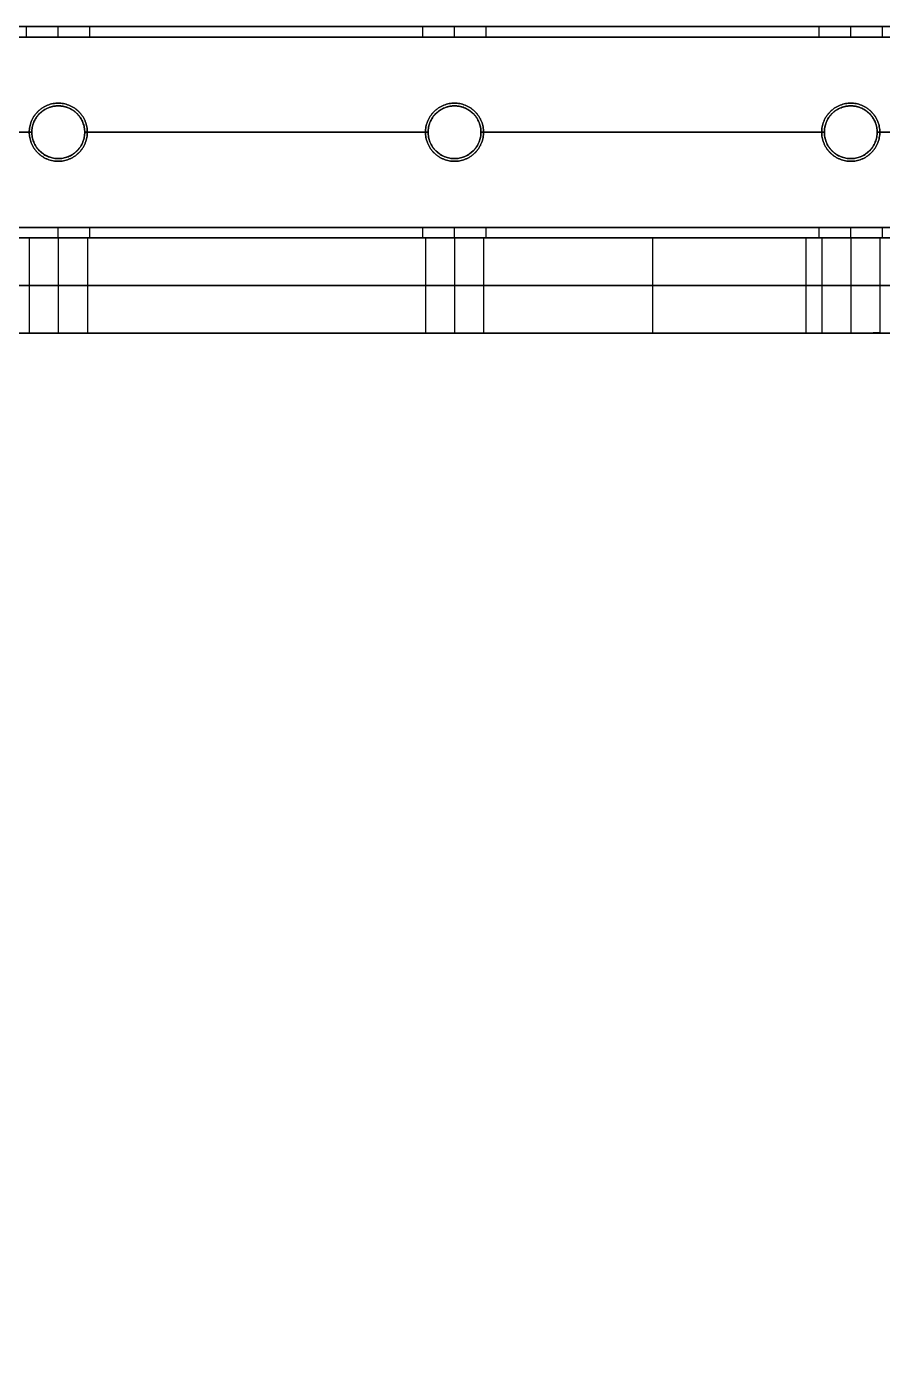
# Model space of a CAD drawing. Header units: millimetres. Extents: x -6529 to 809, y -8611 to 207.
# Drawn here: x 482.5 to 644.5, y -44.1 to 207.4 of the extents above; entities that cross this region are included whole.
import ezdxf

# ---------------------------------------------------------------- set-up
doc = ezdxf.new("R2010")
doc.units = ezdxf.units.MM
doc.header["$MEASUREMENT"] = 0
doc.layers.add('platen', color=7, linetype='Continuous', true_color=0x007f00)
doc.layers.add('staal', color=5, linetype='Continuous', true_color=0x0000ff)

# ---------------------------------------------------------------- blocks, each defined once
blk = doc.blocks.new('plaat base')
at = {"layer": 'platen'}
for p, q in [((995.5, 43.5), (995.5, 43.5, 18)), ((1070.5, 43.5), (1070.5, 43.5, 18)), ((1145.5, 43.5), (1145.5, 43.5, 18)), ((990, 38), (990, 38, 18)), ((1001, 38), (1001, 38, 18)), ((1065, 38), (1065, 38, 18)), ((1076, 38), (1076, 38, 18)), ((1140, 38), (1140, 38, 18)), ((1151, 38), (1151, 38, 18)), ((995.5, 32.5), (995.5, 32.5, 18)), ((1070.5, 32.5), (1070.5, 32.5, 18)), ((1145.5, 32.5), (1145.5, 32.5, 18))]:
    blk.add_line(p, q, dxfattribs=at)
for points in [[(1258, 58), (1108, 58), (958, 58)], [(1258, 58, 18), (1108, 58, 18), (958, 58, 18)], [(1258, 58, 9), (1108, 58, 9), (958, 58, 9)], [(1108, 58), (1108, 58, 9), (1108, 58, 18)]]:
    blk.add_open_spline(points, degree=2, dxfattribs=at)
for points in [[(995.5, 43.5), (1001, 43.5), (1001, 38), (1001, 32.5), (995.5, 32.5), (990, 32.5), (990, 38), (990, 43.5), (995.5, 43.5)], [(995.5, 43.5, 18), (1001, 43.5, 18), (1001, 38, 18), (1001, 32.5, 18), (995.5, 32.5, 18), (990, 32.5, 18), (990, 38, 18), (990, 43.5, 18), (995.5, 43.5, 18)], [(1070.5, 43.5), (1076, 43.5), (1076, 38), (1076, 32.5), (1070.5, 32.5), (1065, 32.5), (1065, 38), (1065, 43.5), (1070.5, 43.5)], [(1070.5, 43.5, 18), (1076, 43.5, 18), (1076, 38, 18), (1076, 32.5, 18), (1070.5, 32.5, 18), (1065, 32.5, 18), (1065, 38, 18), (1065, 43.5, 18), (1070.5, 43.5, 18)], [(1145.5, 43.5), (1151, 43.5), (1151, 38), (1151, 32.5), (1145.5, 32.5), (1140, 32.5), (1140, 38), (1140, 43.5), (1145.5, 43.5)], [(1145.5, 43.5, 18), (1151, 43.5, 18), (1151, 38, 18), (1151, 32.5, 18), (1145.5, 32.5, 18), (1140, 32.5, 18), (1140, 38, 18), (1140, 43.5, 18), (1145.5, 43.5, 18)]]:
    blk.add_rational_spline(points, [1, 0.707106781187, 1, 0.707106781187, 1, 0.707106781187, 1, 0.707106781187, 1], degree=2, knots=[-31.415927, -31.415927, -31.415927, -23.561945, -23.561945, -15.707963, -15.707963, -7.853982, -7.853982, 0, 0, 0], dxfattribs=at)
blk = doc.blocks.new('top plaat')
at = {"layer": 'platen'}
for p, q in [((995.5, 25.5), (995.5, 25.5, 18)), ((1070.5, 25.5), (1070.5, 25.5, 18)), ((1145.5, 25.5), (1145.5, 25.5, 18)), ((990, 20), (990, 20, 18)), ((1001, 20), (1001, 20, 18)), ((1065, 20), (1065, 20, 18)), ((1076, 20), (1076, 20, 18)), ((1140, 20), (1140, 20, 18)), ((1151, 20), (1151, 20, 18)), ((995.5, 14.5), (995.5, 14.5, 18)), ((1070.5, 14.5), (1070.5, 14.5, 18)), ((1145.5, 14.5), (1145.5, 14.5, 18))]:
    blk.add_line(p, q, dxfattribs=at)
for points in [[(1276, 40), (967, 40), (658, 40)], [(1276, 40, 18), (967, 40, 18), (658, 40, 18)], [(1276, 40, 9), (967, 40, 9), (658, 40, 9)]]:
    blk.add_open_spline(points, degree=2, dxfattribs=at)
for points, knots in [([(995.5, 25.5), (1001, 25.5), (1001, 20), (1001, 14.5), (995.5, 14.5), (990, 14.5), (990, 20), (990, 25.5), (995.5, 25.5)], [-31.415927, -31.415927, -31.415927, -23.561945, -23.561945, -15.707963, -15.707963, -7.853982, -7.853982, 0, 0, 0]), ([(995.5, 25.5, 18), (1001, 25.5, 18), (1001, 20, 18), (1001, 14.5, 18), (995.5, 14.5, 18), (990, 14.5, 18), (990, 20, 18), (990, 25.5, 18), (995.5, 25.5, 18)], [-31.415927, -31.415927, -31.415927, -23.561945, -23.561945, -15.707963, -15.707963, -7.853982, -7.853982, 0, 0, 0]), ([(995.5, 25.5, 9), (990, 25.5, 9), (990, 20, 9), (990, 14.5, 9), (995.5, 14.5, 9), (1001, 14.5, 9), (1001, 20, 9), (1001, 25.5, 9), (995.5, 25.5, 9)], [0, 0, 0, 7.853982, 7.853982, 15.707963, 15.707963, 23.561945, 23.561945, 31.415927, 31.415927, 31.415927]), ([(1070.5, 25.5), (1076, 25.5), (1076, 20), (1076, 14.5), (1070.5, 14.5), (1065, 14.5), (1065, 20), (1065, 25.5), (1070.5, 25.5)], [-31.415927, -31.415927, -31.415927, -23.561945, -23.561945, -15.707963, -15.707963, -7.853982, -7.853982, 0, 0, 0]), ([(1070.5, 25.5, 18), (1076, 25.5, 18), (1076, 20, 18), (1076, 14.5, 18), (1070.5, 14.5, 18), (1065, 14.5, 18), (1065, 20, 18), (1065, 25.5, 18), (1070.5, 25.5, 18)], [-31.415927, -31.415927, -31.415927, -23.561945, -23.561945, -15.707963, -15.707963, -7.853982, -7.853982, 0, 0, 0]), ([(1070.5, 25.5, 9), (1065, 25.5, 9), (1065, 20, 9), (1065, 14.5, 9), (1070.5, 14.5, 9), (1076, 14.5, 9), (1076, 20, 9), (1076, 25.5, 9), (1070.5, 25.5, 9)], [0, 0, 0, 7.853982, 7.853982, 15.707963, 15.707963, 23.561945, 23.561945, 31.415927, 31.415927, 31.415927]), ([(1145.5, 25.5), (1151, 25.5), (1151, 20), (1151, 14.5), (1145.5, 14.5), (1140, 14.5), (1140, 20), (1140, 25.5), (1145.5, 25.5)], [-31.415927, -31.415927, -31.415927, -23.561945, -23.561945, -15.707963, -15.707963, -7.853982, -7.853982, 0, 0, 0]), ([(1145.5, 25.5, 18), (1151, 25.5, 18), (1151, 20, 18), (1151, 14.5, 18), (1145.5, 14.5, 18), (1140, 14.5, 18), (1140, 20, 18), (1140, 25.5, 18), (1145.5, 25.5, 18)], [-31.415927, -31.415927, -31.415927, -23.561945, -23.561945, -15.707963, -15.707963, -7.853982, -7.853982, 0, 0, 0]), ([(1145.5, 25.5, 9), (1140, 25.5, 9), (1140, 20, 9), (1140, 14.5, 9), (1145.5, 14.5, 9), (1151, 14.5, 9), (1151, 20, 9), (1151, 25.5, 9), (1145.5, 25.5, 9)], [0, 0, 0, 7.853982, 7.853982, 15.707963, 15.707963, 23.561945, 23.561945, 31.415927, 31.415927, 31.415927])]:
    blk.add_rational_spline(points, [1, 0.707106781187, 1, 0.707106781187, 1, 0.707106781187, 1, 0.707106781187, 1], degree=2, knots=knots, dxfattribs=at)
blk = doc.blocks.new('plaat laag')
at = {"layer": 'platen'}
for p, q in [((-0.55, -165, 638), (17.45, -165.06, 638)), ((-0.56, -170.5, 643.5), (17.44, -170.56, 643.5)), ((-0.56, -170.5, 632.5), (17.44, -170.56, 632.5)), ((-0.58, -176, 638), (17.42, -176.06, 638)), ((-0.79, -240, 638), (17.21, -240.06, 638)), ((-0.81, -245.5, 643.5), (17.19, -245.56, 643.5)), ((-0.81, -245.5, 632.5), (17.19, -245.56, 632.5)), ((-0.83, -251, 638), (17.17, -251.06, 638)), ((-1.04, -315, 638), (16.96, -315.06, 638)), ((-1.06, -320.5, 643.5), (16.94, -320.56, 643.5)), ((-1.06, -320.5, 632.5), (16.94, -320.56, 632.5)), ((-1.08, -326, 638), (16.92, -326.06, 638))]:
    blk.add_line(p, q, dxfattribs=at)
for points in [[(-1.18, -358), (-0.59, -179), (0, 0)], [(7.82, -358.03), (8.41, -179.03), (9, -0.03)], [(16.82, -358.06), (17.41, -179.06), (18, -0.06)], [(-0.19, -58, 300), (-2.18, -658, 300), (-4.16, -1257.99, 300)], [(-0.19, -58, 658), (-0.69, -208, 658), (-1.18, -358, 658)], [(8.81, -58.03, 658), (8.31, -208.03, 658), (7.82, -358.03, 658)], [(17.81, -58.06, 300), (15.82, -658.06, 300), (13.84, -1258.05, 300)], [(17.81, -58.06, 658), (17.31, -208.06, 658), (16.82, -358.06, 658)], [(-0.59, -179), (8.41, -179.03), (17.41, -179.06)], [(-0.69, -208, 658), (8.31, -208.03, 658), (17.31, -208.06, 658)]]:
    blk.add_open_spline(points, degree=2, dxfattribs=at)
for points in [[(-0.56, -170.5, 643.5), (-0.55, -165, 643.5), (-0.55, -165, 638), (-0.55, -165, 632.5), (-0.56, -170.5, 632.5), (-0.58, -176, 632.5), (-0.58, -176, 638), (-0.58, -176, 643.5), (-0.56, -170.5, 643.5)], [(17.44, -170.56, 643.5), (17.45, -165.06, 643.5), (17.45, -165.06, 638), (17.45, -165.06, 632.5), (17.44, -170.56, 632.5), (17.42, -176.06, 632.5), (17.42, -176.06, 638), (17.42, -176.06, 643.5), (17.44, -170.56, 643.5)], [(-0.81, -245.5, 643.5), (-0.79, -240, 643.5), (-0.79, -240, 638), (-0.79, -240, 632.5), (-0.81, -245.5, 632.5), (-0.83, -251, 632.5), (-0.83, -251, 638), (-0.83, -251, 643.5), (-0.81, -245.5, 643.5)], [(17.19, -245.56, 643.5), (17.21, -240.06, 643.5), (17.21, -240.06, 638), (17.21, -240.06, 632.5), (17.19, -245.56, 632.5), (17.17, -251.06, 632.5), (17.17, -251.06, 638), (17.17, -251.06, 643.5), (17.19, -245.56, 643.5)], [(-1.06, -320.5, 643.5), (-1.04, -315, 643.5), (-1.04, -315, 638), (-1.04, -315, 632.5), (-1.06, -320.5, 632.5), (-1.08, -326, 632.5), (-1.08, -326, 638), (-1.08, -326, 643.5), (-1.06, -320.5, 643.5)], [(16.94, -320.56, 643.5), (16.96, -315.06, 643.5), (16.96, -315.06, 638), (16.96, -315.06, 632.5), (16.94, -320.56, 632.5), (16.92, -326.06, 632.5), (16.92, -326.06, 638), (16.92, -326.06, 643.5), (16.94, -320.56, 643.5)]]:
    blk.add_rational_spline(points, [1, 0.707106781187, 1, 0.707106781187, 1, 0.707106781187, 1, 0.707106781187, 1], degree=2, knots=[-31.415927, -31.415927, -31.415927, -23.561945, -23.561945, -15.707963, -15.707963, -7.853982, -7.853982, 0, 0, 0], dxfattribs=at)

msp = doc.modelspace()

# ---------------------------------------------------------------- linework, layer by layer
at = {"layer": 'staal'}
for p, q in [((482.53, 205.37, 696), (482.53, 207.37, 696)), ((488.53, 205.37, 26), (488.53, 207.37, 26)), ((488.53, 205.37, 14), (488.53, 207.37, 14)), ((488.53, 205.37, 702), (488.53, 207.37, 702)), ((488.53, 205.37, 690), (488.53, 207.37, 690)), ((494.53, 205.37, 20), (494.53, 207.37, 20)), ((494.53, 205.37, 696), (494.53, 207.37, 696)), ((557.53, 205.37, 20), (557.53, 207.37, 20)), ((557.53, 205.37, 696), (557.53, 207.37, 696)), ((563.53, 205.37, 26), (563.53, 207.37, 26)), ((563.53, 205.37, 14), (563.53, 207.37, 14)), ((563.53, 205.37, 702), (563.53, 207.37, 702)), ((563.53, 205.37, 690), (563.53, 207.37, 690)), ((569.53, 205.37, 20), (569.53, 207.37, 20)), ((569.53, 205.37, 696), (569.53, 207.37, 696)), ((632.53, 205.37, 20), (632.53, 207.37, 20)), ((632.53, 205.37, 696), (632.53, 207.37, 696)), ((638.53, 205.37, 26), (638.53, 207.37, 26)), ((638.53, 205.37, 14), (638.53, 207.37, 14)), ((638.53, 205.37, 702), (638.53, 207.37, 702)), ((638.53, 205.37, 690), (638.53, 207.37, 690)), ((644.53, 205.37, 20), (644.53, 207.37, 20)), ((644.53, 205.37, 696), (644.53, 207.37, 696)), ((488.53, 192.37, 38), (488.53, 192.37, 40)), ((488.53, 192.37), (488.53, 192.37, 2)), ((488.53, 192.37, 714), (488.53, 192.37, 716)), ((488.53, 192.37, 676), (488.53, 192.37, 678)), ((563.53, 192.37, 38), (563.53, 192.37, 40)), ((563.53, 192.37), (563.53, 192.37, 2)), ((563.53, 192.37, 714), (563.53, 192.37, 716)), ((563.53, 192.37, 676), (563.53, 192.37, 678)), ((638.53, 192.37, 38), (638.53, 192.37, 40)), ((638.53, 192.37), (638.53, 192.37, 2)), ((638.53, 192.37, 714), (638.53, 192.37, 716)), ((638.53, 192.37, 676), (638.53, 192.37, 678)), ((483.53, 187.37, 38), (483.53, 187.37, 40)), ((483.53, 187.37), (483.53, 187.37, 2)), ((483.53, 187.37, 714), (483.53, 187.37, 716)), ((483.53, 187.37, 676), (483.53, 187.37, 678)), ((493.53, 187.37, 38), (493.53, 187.37, 40)), ((493.53, 187.37), (493.53, 187.37, 2)), ((493.53, 187.37, 714), (493.53, 187.37, 716)), ((493.53, 187.37, 676), (493.53, 187.37, 678)), ((558.53, 187.37, 38), (558.53, 187.37, 40)), ((558.53, 187.37), (558.53, 187.37, 2)), ((558.53, 187.37, 714), (558.53, 187.37, 716)), ((558.53, 187.37, 676), (558.53, 187.37, 678)), ((568.53, 187.37, 38), (568.53, 187.37, 40)), ((568.53, 187.37), (568.53, 187.37, 2)), ((568.53, 187.37, 714), (568.53, 187.37, 716)), ((568.53, 187.37, 676), (568.53, 187.37, 678)), ((633.53, 187.37, 38), (633.53, 187.37, 40)), ((633.53, 187.37), (633.53, 187.37, 2)), ((633.53, 187.37, 714), (633.53, 187.37, 716)), ((633.53, 187.37, 676), (633.53, 187.37, 678)), ((643.53, 187.37, 38), (643.53, 187.37, 40)), ((643.53, 187.37), (643.53, 187.37, 2)), ((643.53, 187.37, 714), (643.53, 187.37, 716)), ((643.53, 187.37, 676), (643.53, 187.37, 678)), ((488.53, 182.37), (488.53, 182.37, 2)), ((488.53, 182.37, 38), (488.53, 182.37, 40)), ((488.53, 182.37, 676), (488.53, 182.37, 678)), ((488.53, 182.37, 714), (488.53, 182.37, 716)), ((563.53, 182.37), (563.53, 182.37, 2)), ((563.53, 182.37, 38), (563.53, 182.37, 40)), ((563.53, 182.37, 676), (563.53, 182.37, 678)), ((563.53, 182.37, 714), (563.53, 182.37, 716)), ((638.53, 182.37), (638.53, 182.37, 2)), ((638.53, 182.37, 38), (638.53, 182.37, 40)), ((638.53, 182.37, 676), (638.53, 182.37, 678)), ((638.53, 182.37, 714), (638.53, 182.37, 716)), ((488.53, 167.37, 26), (488.53, 169.37, 26)), ((488.53, 167.37, 14), (488.53, 169.37, 14)), ((488.53, 167.37, 702), (488.53, 169.37, 702)), ((488.53, 167.37, 690), (488.53, 169.37, 690)), ((494.53, 167.37, 20), (494.53, 169.37, 20)), ((494.53, 167.37, 696), (494.53, 169.37, 696)), ((557.53, 167.37, 20), (557.53, 169.37, 20)), ((557.53, 167.37, 696), (557.53, 169.37, 696)), ((563.53, 167.37, 26), (563.53, 169.37, 26)), ((563.53, 167.37, 14), (563.53, 169.37, 14)), ((563.53, 167.37, 702), (563.53, 169.37, 702)), ((563.53, 167.37, 690), (563.53, 169.37, 690)), ((569.53, 167.37, 20), (569.53, 169.37, 20)), ((569.53, 167.37, 696), (569.53, 169.37, 696)), ((632.53, 167.37, 20), (632.53, 169.37, 20)), ((632.53, 167.37, 696), (632.53, 169.37, 696)), ((638.53, 167.37, 26), (638.53, 169.37, 26)), ((638.53, 167.37, 14), (638.53, 169.37, 14)), ((638.53, 167.37, 702), (638.53, 169.37, 702)), ((638.53, 167.37, 690), (638.53, 169.37, 690)), ((644.53, 167.37, 20), (644.53, 169.37, 20)), ((644.53, 167.37, 696), (644.53, 169.37, 696))]:
    msp.add_line(p, q, dxfattribs=at)
for points in [[(-506.97, 207.37), (809.03, 207.37), (809.03, -1108.63), (-506.97, -1108.63)], [(-466.97, 167.37), (769.03, 167.37), (769.03, -1068.63), (-466.97, -1068.63)]]:
    msp.add_lwpolyline(points, close=True, dxfattribs=at)
for centre in [(488.53, 187.37), (488.53, 187.37, 39), (488.53, 187.37, 1), (488.53, 187.37, 676), (488.53, 187.37, 715), (488.53, 187.37, 677), (563.53, 187.37), (563.53, 187.37, 39), (563.53, 187.37, 1), (563.53, 187.37, 676), (563.53, 187.37, 715), (563.53, 187.37, 677), (638.53, 187.37), (638.53, 187.37, 39), (638.53, 187.37, 1), (638.53, 187.37, 676), (638.53, 187.37, 715), (638.53, 187.37, 677)]:
    msp.add_circle(centre, 5, dxfattribs=at)
for points in [[(809.03, 207.37), (151.03, 207.37), (-506.97, 207.37)], [(809.03, 207.37, 40), (151.03, 207.37, 40), (-506.97, 207.37, 40)], [(-506.97, 207.37, 676), (151.03, 207.37, 676), (809.03, 207.37, 676)], [(-506.97, 207.37, 716), (151.03, 207.37, 716), (809.03, 207.37, 716)], [(419.53, 207.37, 696), (451.03, 207.37, 696), (482.53, 207.37, 696)], [(557.53, 207.37, 20), (526.03, 207.37, 20), (494.53, 207.37, 20)], [(494.53, 207.37, 696), (526.03, 207.37, 696), (557.53, 207.37, 696)], [(632.53, 207.37, 20), (601.03, 207.37, 20), (569.53, 207.37, 20)], [(569.53, 207.37, 696), (601.03, 207.37, 696), (632.53, 207.37, 696)], [(707.53, 207.37, 20), (676.03, 207.37, 20), (644.53, 207.37, 20)], [(807.03, 205.37, 38), (151.03, 205.37, 38), (-504.97, 205.37, 38)], [(807.03, 205.37, 2), (151.03, 205.37, 2), (-504.97, 205.37, 2)], [(-504.97, 205.37, 714), (151.03, 205.37, 714), (807.03, 205.37, 714)], [(-504.97, 205.37, 678), (151.03, 205.37, 678), (807.03, 205.37, 678)], [(419.53, 205.37, 696), (451.03, 205.37, 696), (482.53, 205.37, 696)], [(557.53, 205.37, 20), (526.03, 205.37, 20), (494.53, 205.37, 20)], [(494.53, 205.37, 696), (526.03, 205.37, 696), (557.53, 205.37, 696)], [(632.53, 205.37, 20), (601.03, 205.37, 20), (569.53, 205.37, 20)], [(569.53, 205.37, 696), (601.03, 205.37, 696), (632.53, 205.37, 696)], [(707.53, 205.37, 20), (676.03, 205.37, 20), (644.53, 205.37, 20)], [(644.53, 205.37, 696), (676.03, 205.37, 696), (707.53, 205.37, 696)], [(483.53, 187.37, 40), (451.03, 187.37, 40), (418.53, 187.37, 40)], [(483.53, 187.37, 38), (451.03, 187.37, 38), (418.53, 187.37, 38)], [(483.53, 187.37, 2), (451.03, 187.37, 2), (418.53, 187.37, 2)], [(483.53, 187.37), (451.03, 187.37), (418.53, 187.37)], [(418.53, 187.37, 716), (451.03, 187.37, 716), (483.53, 187.37, 716)], [(418.53, 187.37, 714), (451.03, 187.37, 714), (483.53, 187.37, 714)], [(418.53, 187.37, 678), (451.03, 187.37, 678), (483.53, 187.37, 678)], [(418.53, 187.37, 676), (451.03, 187.37, 676), (483.53, 187.37, 676)], [(558.53, 187.37, 40), (526.03, 187.37, 40), (493.53, 187.37, 40)], [(558.53, 187.37, 38), (526.03, 187.37, 38), (493.53, 187.37, 38)], [(558.53, 187.37, 2), (526.03, 187.37, 2), (493.53, 187.37, 2)], [(558.53, 187.37), (526.03, 187.37), (493.53, 187.37)], [(493.53, 187.37, 716), (526.03, 187.37, 716), (558.53, 187.37, 716)], [(493.53, 187.37, 714), (526.03, 187.37, 714), (558.53, 187.37, 714)], [(493.53, 187.37, 678), (526.03, 187.37, 678), (558.53, 187.37, 678)], [(493.53, 187.37, 676), (526.03, 187.37, 676), (558.53, 187.37, 676)], [(633.53, 187.37, 40), (601.03, 187.37, 40), (568.53, 187.37, 40)], [(633.53, 187.37, 38), (601.03, 187.37, 38), (568.53, 187.37, 38)], [(633.53, 187.37, 2), (601.03, 187.37, 2), (568.53, 187.37, 2)], [(633.53, 187.37), (601.03, 187.37), (568.53, 187.37)], [(568.53, 187.37, 716), (601.03, 187.37, 716), (633.53, 187.37, 716)], [(568.53, 187.37, 714), (601.03, 187.37, 714), (633.53, 187.37, 714)], [(568.53, 187.37, 678), (601.03, 187.37, 678), (633.53, 187.37, 678)], [(568.53, 187.37, 676), (601.03, 187.37, 676), (633.53, 187.37, 676)], [(708.53, 187.37, 40), (676.03, 187.37, 40), (643.53, 187.37, 40)], [(708.53, 187.37, 38), (676.03, 187.37, 38), (643.53, 187.37, 38)], [(708.53, 187.37, 2), (676.03, 187.37, 2), (643.53, 187.37, 2)], [(708.53, 187.37), (676.03, 187.37), (643.53, 187.37)], [(643.53, 187.37, 716), (676.03, 187.37, 716), (708.53, 187.37, 716)], [(643.53, 187.37, 714), (676.03, 187.37, 714), (708.53, 187.37, 714)], [(643.53, 187.37, 678), (676.03, 187.37, 678), (708.53, 187.37, 678)], [(643.53, 187.37, 676), (676.03, 187.37, 676), (708.53, 187.37, 676)], [(771.03, 169.37, 38), (151.03, 169.37, 38), (-468.97, 169.37, 38)], [(771.03, 169.37, 2), (151.03, 169.37, 2), (-468.97, 169.37, 2)], [(-468.97, 169.37, 714), (151.03, 169.37, 714), (771.03, 169.37, 714)], [(-468.97, 169.37, 678), (151.03, 169.37, 678), (771.03, 169.37, 678)], [(557.53, 169.37, 20), (526.03, 169.37, 20), (494.53, 169.37, 20)], [(494.53, 169.37, 696), (526.03, 169.37, 696), (557.53, 169.37, 696)], [(632.53, 169.37, 20), (601.03, 169.37, 20), (569.53, 169.37, 20)], [(569.53, 169.37, 696), (601.03, 169.37, 696), (632.53, 169.37, 696)], [(707.53, 169.37, 20), (676.03, 169.37, 20), (644.53, 169.37, 20)], [(644.53, 169.37, 696), (676.03, 169.37, 696), (707.53, 169.37, 696)], [(769.03, 167.37), (151.03, 167.37), (-466.97, 167.37)], [(769.03, 167.37, 40), (151.03, 167.37, 40), (-466.97, 167.37, 40)], [(-466.97, 167.37, 676), (151.03, 167.37, 676), (769.03, 167.37, 676)], [(-466.97, 167.37, 716), (151.03, 167.37, 716), (769.03, 167.37, 716)], [(557.53, 167.37, 20), (526.03, 167.37, 20), (494.53, 167.37, 20)], [(494.53, 167.37, 696), (526.03, 167.37, 696), (557.53, 167.37, 696)], [(632.53, 167.37, 20), (601.03, 167.37, 20), (569.53, 167.37, 20)], [(569.53, 167.37, 696), (601.03, 167.37, 696), (632.53, 167.37, 696)], [(707.53, 167.37, 20), (676.03, 167.37, 20), (644.53, 167.37, 20)], [(644.53, 167.37, 696), (676.03, 167.37, 696), (707.53, 167.37, 696)]]:
    msp.add_open_spline(points, degree=2, dxfattribs=at)
for points, weights, knots in [([(488.53, 207.37, 26), (482.53, 207.37, 26), (482.53, 207.37, 20), (482.53, 207.37, 14), (488.53, 207.37, 14), (494.53, 207.37, 14), (494.53, 207.37, 20), (494.53, 207.37, 26), (488.53, 207.37, 26)], [1, 0.707106781187, 1, 0.707106781187, 1, 0.707106781187, 1, 0.707106781187, 1], [-31.415927, -31.415927, -31.415927, -23.561945, -23.561945, -15.707963, -15.707963, -7.853982, -7.853982, 0, 0, 0]), ([(488.53, 207.37, 702), (494.53, 207.37, 702), (494.53, 207.37, 696), (494.53, 207.37, 690), (488.53, 207.37, 690), (482.53, 207.37, 690), (482.53, 207.37, 696), (482.53, 207.37, 702), (488.53, 207.37, 702)], [0.999999860338, 0.707106851018, 1, 0.707106781187, 1, 0.707106781187, 1, 0.707106851018, 0.999999860338], [-31.415927, -31.415927, -31.415927, -23.561946, -23.561946, -15.707963, -15.707963, -7.853981, -7.853981, 0, 0, 0]), ([(563.53, 207.37, 26), (557.53, 207.37, 26), (557.53, 207.37, 20), (557.53, 207.37, 14), (563.53, 207.37, 14), (569.53, 207.37, 14), (569.53, 207.37, 20), (569.53, 207.37, 26), (563.53, 207.37, 26)], [1, 0.707106781187, 1, 0.707106781187, 1, 0.707106781187, 1, 0.707106781187, 1], [-31.415927, -31.415927, -31.415927, -23.561945, -23.561945, -15.707963, -15.707963, -7.853982, -7.853982, 0, 0, 0]), ([(563.53, 207.37, 702), (569.53, 207.37, 702), (569.53, 207.37, 696), (569.53, 207.37, 690), (563.53, 207.37, 690), (557.53, 207.37, 690), (557.53, 207.37, 696), (557.53, 207.37, 702), (563.53, 207.37, 702)], [1, 0.707106781187, 1, 0.707106781187, 1, 0.707106781187, 1, 0.707106781187, 1], [-31.415927, -31.415927, -31.415927, -23.561945, -23.561945, -15.707963, -15.707963, -7.853982, -7.853982, 0, 0, 0]), ([(638.53, 207.37, 26), (632.53, 207.37, 26), (632.53, 207.37, 20), (632.53, 207.37, 14), (638.53, 207.37, 14), (644.53, 207.37, 14), (644.53, 207.37, 20), (644.53, 207.37, 26), (638.53, 207.37, 26)], [0.999999860338, 0.707106851018, 1, 0.707106781187, 1, 0.707106781187, 1, 0.707106851018, 0.999999860338], [-31.415927, -31.415927, -31.415927, -23.561946, -23.561946, -15.707963, -15.707963, -7.853981, -7.853981, 0, 0, 0]), ([(638.53, 207.37, 702), (644.53, 207.37, 702), (644.53, 207.37, 696), (644.53, 207.37, 690), (638.53, 207.37, 690), (632.53, 207.37, 690), (632.53, 207.37, 696), (632.53, 207.37, 702), (638.53, 207.37, 702)], [0.999999860338, 0.707106851018, 1, 0.707106781187, 1, 0.707106781187, 1, 0.707106851018, 0.999999860338], [-31.415927, -31.415927, -31.415927, -23.561946, -23.561946, -15.707963, -15.707963, -7.853981, -7.853981, 0, 0, 0]), ([(488.53, 205.37, 26), (494.53, 205.37, 26), (494.53, 205.37, 20), (494.53, 205.37, 14), (488.53, 205.37, 14), (482.53, 205.37, 14), (482.53, 205.37, 20), (482.53, 205.37, 26), (488.53, 205.37, 26)], [1, 0.707106781187, 1, 0.707106781187, 1, 0.707106781187, 1, 0.707106781187, 1], [0, 0, 0, 7.853982, 7.853982, 15.707963, 15.707963, 23.561945, 23.561945, 31.415927, 31.415927, 31.415927]), ([(488.53, 205.37, 702), (482.53, 205.37, 702), (482.53, 205.37, 696), (482.53, 205.37, 690), (488.53, 205.37, 690), (494.53, 205.37, 690), (494.53, 205.37, 696), (494.53, 205.37, 702), (488.53, 205.37, 702)], [1, 0.707106781187, 1, 0.707106781187, 1, 0.707106781187, 1, 0.707106781187, 1], [0, 0, 0, 7.853982, 7.853982, 15.707963, 15.707963, 23.561945, 23.561945, 31.415927, 31.415927, 31.415927]), ([(563.53, 205.37, 26), (569.53, 205.37, 26), (569.53, 205.37, 20), (569.53, 205.37, 14), (563.53, 205.37, 14), (557.53, 205.37, 14), (557.53, 205.37, 20), (557.53, 205.37, 26), (563.53, 205.37, 26)], [1, 0.707106781187, 1, 0.707106781187, 1, 0.707106781187, 1, 0.707106781187, 1], [0, 0, 0, 7.853982, 7.853982, 15.707963, 15.707963, 23.561945, 23.561945, 31.415927, 31.415927, 31.415927]), ([(563.53, 205.37, 702), (557.53, 205.37, 702), (557.53, 205.37, 696), (557.53, 205.37, 690), (563.53, 205.37, 690), (569.53, 205.37, 690), (569.53, 205.37, 696), (569.53, 205.37, 702), (563.53, 205.37, 702)], [1, 0.707106781187, 1, 0.707106781187, 1, 0.707106781187, 1, 0.707106781187, 1], [0, 0, 0, 7.853982, 7.853982, 15.707963, 15.707963, 23.561945, 23.561945, 31.415927, 31.415927, 31.415927]), ([(638.53, 205.37, 26), (644.53, 205.37, 26), (644.53, 205.37, 20), (644.53, 205.37, 14), (638.53, 205.37, 14), (632.53, 205.37, 14), (632.53, 205.37, 20), (632.53, 205.37, 26), (638.53, 205.37, 26)], [1, 0.707106781187, 1, 0.707106781187, 1, 0.707106781187, 1, 0.707106781187, 1], [0, 0, 0, 7.853982, 7.853982, 15.707963, 15.707963, 23.561945, 23.561945, 31.415927, 31.415927, 31.415927]), ([(638.53, 205.37, 702), (632.53, 205.37, 702), (632.53, 205.37, 696), (632.53, 205.37, 690), (638.53, 205.37, 690), (644.53, 205.37, 690), (644.53, 205.37, 696), (644.53, 205.37, 702), (638.53, 205.37, 702)], [1, 0.707106781187, 1, 0.707106781187, 1, 0.707106781187, 1, 0.707106781187, 1], [0, 0, 0, 7.853982, 7.853982, 15.707963, 15.707963, 23.561945, 23.561945, 31.415927, 31.415927, 31.415927]), ([(488.53, 182.37, 40), (483.53, 182.37, 40), (483.53, 187.37, 40), (483.53, 192.37, 40), (488.53, 192.37, 40), (493.53, 192.37, 40), (493.53, 187.37, 40), (493.53, 182.37, 40), (488.53, 182.37, 40)], [1, 0.707106781187, 1, 0.707106781187, 1, 0.707106781187, 1, 0.707106781187, 1], [-31.415927, -31.415927, -31.415927, -23.561945, -23.561945, -15.707963, -15.707963, -7.853982, -7.853982, 0, 0, 0]), ([(488.53, 182.37, 38), (493.53, 182.37, 38), (493.53, 187.37, 38), (493.53, 192.37, 38), (488.53, 192.37, 38), (483.53, 192.37, 38), (483.53, 187.37, 38), (483.53, 182.37, 38), (488.53, 182.37, 38)], [1, 0.707106781187, 1, 0.707106781187, 1, 0.707106781187, 1, 0.707106781187, 1], [0, 0, 0, 7.853982, 7.853982, 15.707963, 15.707963, 23.561945, 23.561945, 31.415927, 31.415927, 31.415927]), ([(488.53, 182.37, 2), (483.53, 182.37, 2), (483.53, 187.37, 2), (483.53, 192.37, 2), (488.53, 192.37, 2), (493.53, 192.37, 2), (493.53, 187.37, 2), (493.53, 182.37, 2), (488.53, 182.37, 2)], [1, 0.707106781187, 1, 0.707106781187, 1, 0.707106781187, 1, 0.707106781187, 1], [-31.415927, -31.415927, -31.415927, -23.561945, -23.561945, -15.707963, -15.707963, -7.853982, -7.853982, 0, 0, 0]), ([(488.53, 182.37, 716), (493.53, 182.37, 716), (493.53, 187.37, 716), (493.53, 192.37, 716), (488.53, 192.37, 716), (483.53, 192.37, 716), (483.53, 187.37, 716), (483.53, 182.37, 716), (488.53, 182.37, 716)], [1, 0.707106781187, 1, 0.707106781187, 1, 0.707106781187, 1, 0.707106781187, 1], [-31.415927, -31.415927, -31.415927, -23.561945, -23.561945, -15.707963, -15.707963, -7.853982, -7.853982, 0, 0, 0]), ([(488.53, 182.37, 714), (483.53, 182.37, 714), (483.53, 187.37, 714), (483.53, 192.37, 714), (488.53, 192.37, 714), (493.53, 192.37, 714), (493.53, 187.37, 714), (493.53, 182.37, 714), (488.53, 182.37, 714)], [1, 0.707106781187, 1, 0.707106781187, 1, 0.707106781187, 1, 0.707106781187, 1], [0, 0, 0, 7.853982, 7.853982, 15.707963, 15.707963, 23.561945, 23.561945, 31.415927, 31.415927, 31.415927]), ([(488.53, 182.37, 678), (493.53, 182.37, 678), (493.53, 187.37, 678), (493.53, 192.37, 678), (488.53, 192.37, 678), (483.53, 192.37, 678), (483.53, 187.37, 678), (483.53, 182.37, 678), (488.53, 182.37, 678)], [1, 0.707106781187, 1, 0.707106781187, 1, 0.707106781187, 1, 0.707106781187, 1], [-31.415927, -31.415927, -31.415927, -23.561945, -23.561945, -15.707963, -15.707963, -7.853982, -7.853982, 0, 0, 0]), ([(563.53, 182.37, 40), (558.53, 182.37, 40), (558.53, 187.37, 40), (558.53, 192.37, 40), (563.53, 192.37, 40), (568.53, 192.37, 40), (568.53, 187.37, 40), (568.53, 182.37, 40), (563.53, 182.37, 40)], [1, 0.707106781187, 1, 0.707106781187, 1, 0.707106781187, 1, 0.707106781187, 1], [-31.415927, -31.415927, -31.415927, -23.561945, -23.561945, -15.707963, -15.707963, -7.853982, -7.853982, 0, 0, 0]), ([(563.53, 182.37, 38), (568.53, 182.37, 38), (568.53, 187.37, 38), (568.53, 192.37, 38), (563.53, 192.37, 38), (558.53, 192.37, 38), (558.53, 187.37, 38), (558.53, 182.37, 38), (563.53, 182.37, 38)], [1, 0.707106781187, 1, 0.707106781187, 1, 0.707106781187, 1, 0.707106781187, 1], [0, 0, 0, 7.853982, 7.853982, 15.707963, 15.707963, 23.561945, 23.561945, 31.415927, 31.415927, 31.415927]), ([(563.53, 182.37, 2), (558.53, 182.37, 2), (558.53, 187.37, 2), (558.53, 192.37, 2), (563.53, 192.37, 2), (568.53, 192.37, 2), (568.53, 187.37, 2), (568.53, 182.37, 2), (563.53, 182.37, 2)], [1, 0.707106781187, 1, 0.707106781187, 1, 0.707106781187, 1, 0.707106781187, 1], [-31.415927, -31.415927, -31.415927, -23.561945, -23.561945, -15.707963, -15.707963, -7.853982, -7.853982, 0, 0, 0]), ([(563.53, 182.37, 716), (568.53, 182.37, 716), (568.53, 187.37, 716), (568.53, 192.37, 716), (563.53, 192.37, 716), (558.53, 192.37, 716), (558.53, 187.37, 716), (558.53, 182.37, 716), (563.53, 182.37, 716)], [1, 0.707106781187, 1, 0.707106781187, 1, 0.707106781187, 1, 0.707106781187, 1], [-31.415927, -31.415927, -31.415927, -23.561945, -23.561945, -15.707963, -15.707963, -7.853982, -7.853982, 0, 0, 0]), ([(563.53, 182.37, 714), (558.53, 182.37, 714), (558.53, 187.37, 714), (558.53, 192.37, 714), (563.53, 192.37, 714), (568.53, 192.37, 714), (568.53, 187.37, 714), (568.53, 182.37, 714), (563.53, 182.37, 714)], [1, 0.707106781187, 1, 0.707106781187, 1, 0.707106781187, 1, 0.707106781187, 1], [0, 0, 0, 7.853982, 7.853982, 15.707963, 15.707963, 23.561945, 23.561945, 31.415927, 31.415927, 31.415927]), ([(563.53, 182.37, 678), (568.53, 182.37, 678), (568.53, 187.37, 678), (568.53, 192.37, 678), (563.53, 192.37, 678), (558.53, 192.37, 678), (558.53, 187.37, 678), (558.53, 182.37, 678), (563.53, 182.37, 678)], [1, 0.707106781187, 1, 0.707106781187, 1, 0.707106781187, 1, 0.707106781187, 1], [-31.415927, -31.415927, -31.415927, -23.561945, -23.561945, -15.707963, -15.707963, -7.853982, -7.853982, 0, 0, 0]), ([(638.53, 182.37, 40), (633.53, 182.37, 40), (633.53, 187.37, 40), (633.53, 192.37, 40), (638.53, 192.37, 40), (643.53, 192.37, 40), (643.53, 187.37, 40), (643.53, 182.37, 40), (638.53, 182.37, 40)], [1, 0.707106781187, 1, 0.707106781187, 1, 0.707106781187, 1, 0.707106781187, 1], [-31.415927, -31.415927, -31.415927, -23.561945, -23.561945, -15.707963, -15.707963, -7.853982, -7.853982, 0, 0, 0]), ([(638.53, 182.37, 38), (643.53, 182.37, 38), (643.53, 187.37, 38), (643.53, 192.37, 38), (638.53, 192.37, 38), (633.53, 192.37, 38), (633.53, 187.37, 38), (633.53, 182.37, 38), (638.53, 182.37, 38)], [1, 0.707106781187, 1, 0.707106781187, 1, 0.707106781187, 1, 0.707106781187, 1], [0, 0, 0, 7.853982, 7.853982, 15.707963, 15.707963, 23.561945, 23.561945, 31.415927, 31.415927, 31.415927]), ([(638.53, 182.37, 2), (633.53, 182.37, 2), (633.53, 187.37, 2), (633.53, 192.37, 2), (638.53, 192.37, 2), (643.53, 192.37, 2), (643.53, 187.37, 2), (643.53, 182.37, 2), (638.53, 182.37, 2)], [1, 0.707106781187, 1, 0.707106781187, 1, 0.707106781187, 1, 0.707106781187, 1], [-31.415927, -31.415927, -31.415927, -23.561945, -23.561945, -15.707963, -15.707963, -7.853982, -7.853982, 0, 0, 0]), ([(638.53, 182.37, 716), (643.53, 182.37, 716), (643.53, 187.37, 716), (643.53, 192.37, 716), (638.53, 192.37, 716), (633.53, 192.37, 716), (633.53, 187.37, 716), (633.53, 182.37, 716), (638.53, 182.37, 716)], [1, 0.707106781187, 1, 0.707106781187, 1, 0.707106781187, 1, 0.707106781187, 1], [-31.415927, -31.415927, -31.415927, -23.561945, -23.561945, -15.707963, -15.707963, -7.853982, -7.853982, 0, 0, 0]), ([(638.53, 182.37, 714), (633.53, 182.37, 714), (633.53, 187.37, 714), (633.53, 192.37, 714), (638.53, 192.37, 714), (643.53, 192.37, 714), (643.53, 187.37, 714), (643.53, 182.37, 714), (638.53, 182.37, 714)], [1, 0.707106781187, 1, 0.707106781187, 1, 0.707106781187, 1, 0.707106781187, 1], [0, 0, 0, 7.853982, 7.853982, 15.707963, 15.707963, 23.561945, 23.561945, 31.415927, 31.415927, 31.415927]), ([(638.53, 182.37, 678), (643.53, 182.37, 678), (643.53, 187.37, 678), (643.53, 192.37, 678), (638.53, 192.37, 678), (633.53, 192.37, 678), (633.53, 187.37, 678), (633.53, 182.37, 678), (638.53, 182.37, 678)], [1, 0.707106781187, 1, 0.707106781187, 1, 0.707106781187, 1, 0.707106781187, 1], [-31.415927, -31.415927, -31.415927, -23.561945, -23.561945, -15.707963, -15.707963, -7.853982, -7.853982, 0, 0, 0]), ([(488.53, 169.37, 26), (482.53, 169.37, 26), (482.53, 169.37, 20), (482.53, 169.37, 14), (488.53, 169.37, 14), (494.53, 169.37, 14), (494.53, 169.37, 20), (494.53, 169.37, 26), (488.53, 169.37, 26)], [1, 0.707106781187, 1, 0.707106781187, 1, 0.707106781187, 1, 0.707106781187, 1], [-31.415927, -31.415927, -31.415927, -23.561945, -23.561945, -15.707963, -15.707963, -7.853982, -7.853982, 0, 0, 0]), ([(488.53, 169.37, 702), (494.53, 169.37, 702), (494.53, 169.37, 696), (494.53, 169.37, 690), (488.53, 169.37, 690), (482.53, 169.37, 690), (482.53, 169.37, 696), (482.53, 169.37, 702), (488.53, 169.37, 702)], [1, 0.707106781187, 1, 0.707106781187, 1, 0.707106781187, 1, 0.707106781187, 1], [-31.415927, -31.415927, -31.415927, -23.561945, -23.561945, -15.707963, -15.707963, -7.853982, -7.853982, 0, 0, 0]), ([(563.53, 169.37, 26), (557.53, 169.37, 26), (557.53, 169.37, 20), (557.53, 169.37, 14), (563.53, 169.37, 14), (569.53, 169.37, 14), (569.53, 169.37, 20), (569.53, 169.37, 26), (563.53, 169.37, 26)], [1, 0.707106781187, 1, 0.707106781187, 1, 0.707106781187, 1, 0.707106781187, 1], [-31.415927, -31.415927, -31.415927, -23.561945, -23.561945, -15.707963, -15.707963, -7.853982, -7.853982, 0, 0, 0]), ([(563.53, 169.37, 702), (569.53, 169.37, 702), (569.53, 169.37, 696), (569.53, 169.37, 690), (563.53, 169.37, 690), (557.53, 169.37, 690), (557.53, 169.37, 696), (557.53, 169.37, 702), (563.53, 169.37, 702)], [1, 0.707106781187, 1, 0.707106781187, 1, 0.707106781187, 1, 0.707106781187, 1], [-31.415927, -31.415927, -31.415927, -23.561945, -23.561945, -15.707963, -15.707963, -7.853982, -7.853982, 0, 0, 0]), ([(638.53, 169.37, 26), (632.53, 169.37, 26), (632.53, 169.37, 20), (632.53, 169.37, 14), (638.53, 169.37, 14), (644.53, 169.37, 14), (644.53, 169.37, 20), (644.53, 169.37, 26), (638.53, 169.37, 26)], [1, 0.707106781187, 1, 0.707106781187, 1, 0.707106781187, 1, 0.707106781187, 1], [-31.415927, -31.415927, -31.415927, -23.561945, -23.561945, -15.707963, -15.707963, -7.853982, -7.853982, 0, 0, 0]), ([(638.53, 169.37, 702), (644.53, 169.37, 702), (644.53, 169.37, 696), (644.53, 169.37, 690), (638.53, 169.37, 690), (632.53, 169.37, 690), (632.53, 169.37, 696), (632.53, 169.37, 702), (638.53, 169.37, 702)], [0.999999860338, 0.707106851018, 1, 0.707106781187, 1, 0.707106781187, 1, 0.707106851018, 0.999999860338], [-31.415927, -31.415927, -31.415927, -23.561946, -23.561946, -15.707963, -15.707963, -7.853981, -7.853981, 0, 0, 0]), ([(488.53, 167.37, 26), (494.53, 167.37, 26), (494.53, 167.37, 20), (494.53, 167.37, 14), (488.53, 167.37, 14), (482.53, 167.37, 14), (482.53, 167.37, 20), (482.53, 167.37, 26), (488.53, 167.37, 26)], [1, 0.707106781187, 1, 0.707106781187, 1, 0.707106781187, 1, 0.707106781187, 1], [0, 0, 0, 7.853982, 7.853982, 15.707963, 15.707963, 23.561945, 23.561945, 31.415927, 31.415927, 31.415927]), ([(488.53, 167.37, 702), (482.53, 167.37, 702), (482.53, 167.37, 696), (482.53, 167.37, 690), (488.53, 167.37, 690), (494.53, 167.37, 690), (494.53, 167.37, 696), (494.53, 167.37, 702), (488.53, 167.37, 702)], [0.999999860338, 0.707106851018, 1, 0.707106781187, 1, 0.707106781187, 1, 0.707106851018, 0.999999860338], [0, 0, 0, 7.853981, 7.853981, 15.707963, 15.707963, 23.561946, 23.561946, 31.415927, 31.415927, 31.415927]), ([(563.53, 167.37, 26), (569.53, 167.37, 26), (569.53, 167.37, 20), (569.53, 167.37, 14), (563.53, 167.37, 14), (557.53, 167.37, 14), (557.53, 167.37, 20), (557.53, 167.37, 26), (563.53, 167.37, 26)], [1, 0.707106781187, 1, 0.707106781187, 1, 0.707106781187, 1, 0.707106781187, 1], [0, 0, 0, 7.853982, 7.853982, 15.707963, 15.707963, 23.561945, 23.561945, 31.415927, 31.415927, 31.415927]), ([(563.53, 167.37, 702), (557.53, 167.37, 702), (557.53, 167.37, 696), (557.53, 167.37, 690), (563.53, 167.37, 690), (569.53, 167.37, 690), (569.53, 167.37, 696), (569.53, 167.37, 702), (563.53, 167.37, 702)], [1, 0.707106781187, 1, 0.707106781187, 1, 0.707106781187, 1, 0.707106781187, 1], [0, 0, 0, 7.853982, 7.853982, 15.707963, 15.707963, 23.561945, 23.561945, 31.415927, 31.415927, 31.415927]), ([(638.53, 167.37, 26), (644.53, 167.37, 26), (644.53, 167.37, 20), (644.53, 167.37, 14), (638.53, 167.37, 14), (632.53, 167.37, 14), (632.53, 167.37, 20), (632.53, 167.37, 26), (638.53, 167.37, 26)], [1, 0.707106781187, 1, 0.707106781187, 1, 0.707106781187, 1, 0.707106781187, 1], [0, 0, 0, 7.853982, 7.853982, 15.707963, 15.707963, 23.561945, 23.561945, 31.415927, 31.415927, 31.415927]), ([(638.53, 167.37, 702), (632.53, 167.37, 702), (632.53, 167.37, 696), (632.53, 167.37, 690), (638.53, 167.37, 690), (644.53, 167.37, 690), (644.53, 167.37, 696), (644.53, 167.37, 702), (638.53, 167.37, 702)], [1, 0.707106781187, 1, 0.707106781187, 1, 0.707106781187, 1, 0.707106781187, 1], [0, 0, 0, 7.853982, 7.853982, 15.707963, 15.707963, 23.561945, 23.561945, 31.415927, 31.415927, 31.415927])]:
    msp.add_rational_spline(points, weights, degree=2, knots=knots, dxfattribs=at)

# ---------------------------------------------------------------- block references
at = {"layer": 'platen'}
for name, p in [('plaat base', (-506.97, 149.37, 40)), ('top plaat', (-506.97, 167.37, 716))]:
    msp.add_blockref(name, p, dxfattribs=at)
at = {"layer": 'platen', "rotation": 270.1894193054011}
msp.add_blockref('plaat laag', (809.03, 167.37, 58), dxfattribs=at)

doc.saveas('drawing.dxf')
